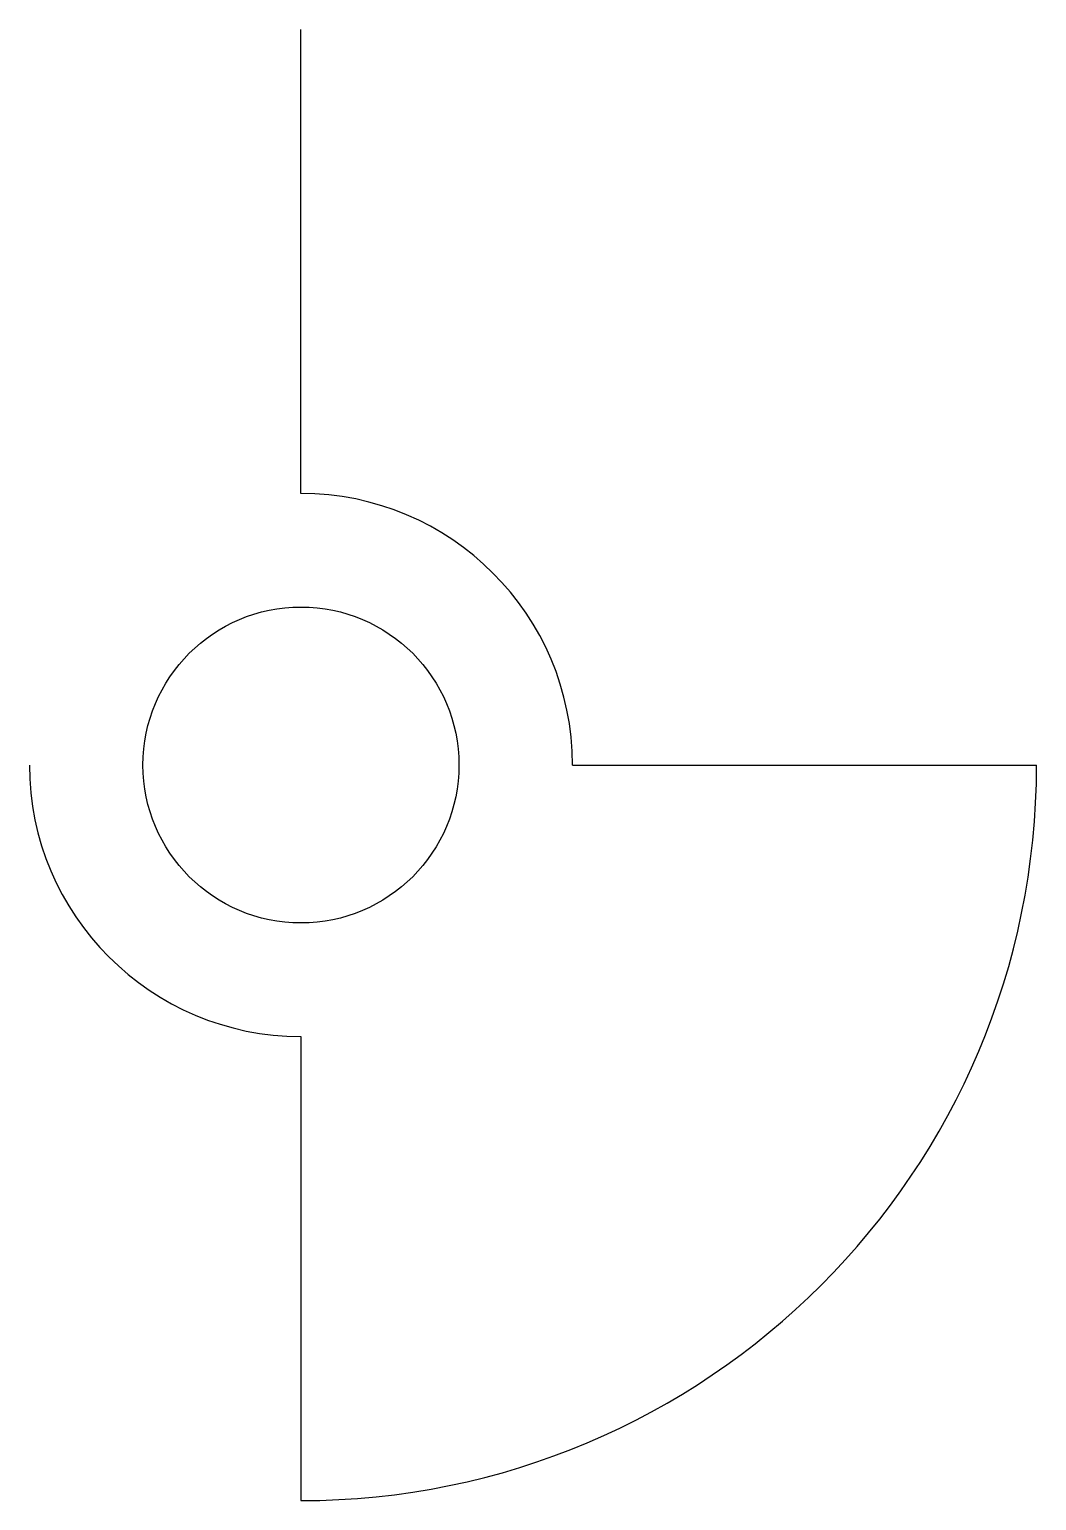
# Model space of a CAD drawing. Header units: millimetres. Extents: x -28 to 74, y -74 to 74.
import ezdxf

# ---------------------------------------------------------------- set-up
doc = ezdxf.new("R2010")
doc.units = ezdxf.units.MM
doc.layers.add('default', color=7, linetype='CONTINUOUS')

msp = doc.modelspace()

# ---------------------------------------------------------------- linework, layer by layer
at = {"layer": 'default', "color": 0, "linetype": 'CONTINUOUS'}
for p, q in [((0, 27.5), (0, 74.5)), ((27.5, 0), (74.5, 0)), ((0, -27.5), (0, -74.5))]:
    msp.add_line(p, q, dxfattribs=at)
msp.add_circle((0, 0), 16, dxfattribs=at)
for radius, start, end in [(27.5, 0, 90), (27.5, 180, 270), (74.5, 270, 0)]:
    msp.add_arc((0, 0), radius, start, end, dxfattribs=at)

doc.saveas('drawing.dxf')
